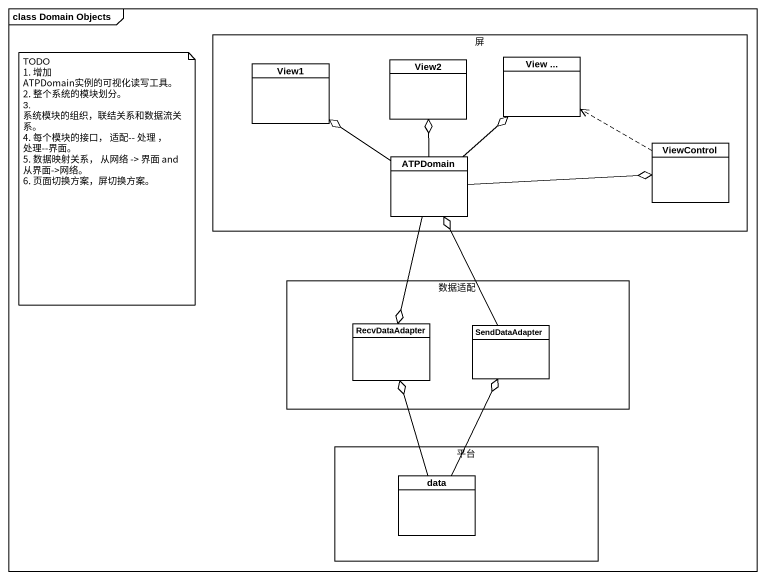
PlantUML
@startuml
mainframe class Domain Objects
hide circle
hide empty members
rectangle 屏 {
  class View1
  class View2
  class "View ..." as View
  class ViewControl
  class ATPDomain
}
rectangle 数据适配 {
  class RecvDataAdapter
  class SendDataAdapter
}
rectangle 平台 {
  class data
}
ViewControl .left.> View
ATPDomain -up-o View1
ATPDomain -up-o View2
ATPDomain -up-o View
ATPDomain -right-o ViewControl
ATPDomain --o RecvDataAdapter
SendDataAdapter -up-o ATPDomain
data -up-o RecvDataAdapter
data -up-o SendDataAdapter
note as N1
  TODO
  1. 增加 ATPDomain实例的可视化读写工具。
  2. 整个系统的模块划分。
  3. 系统模块的组织，联结关系和数据流关系。
  4. 每个模块的接口， 适配~-- 处理 ， 处理~--界面。
  5. 数据映射关系， 从网络 -> 界面 and 从界面->网络。
  6. 页面切换方案，屏切换方案。
end note
@enduml
